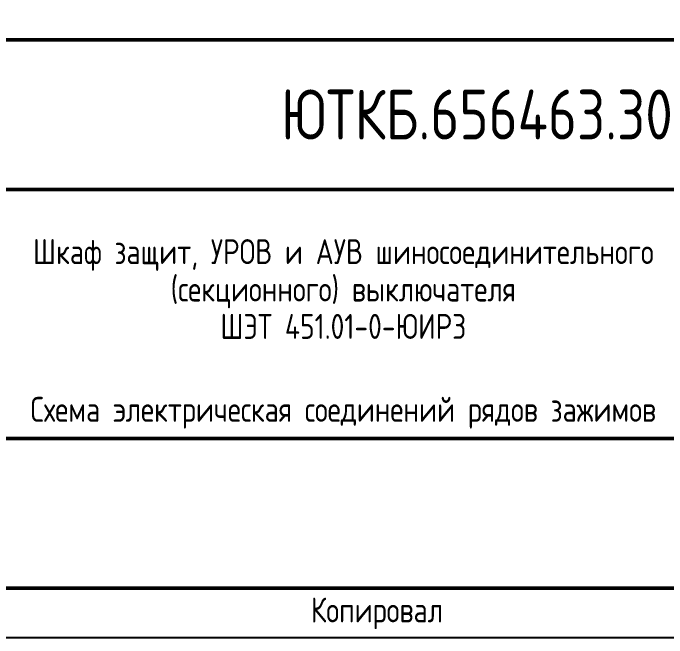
# Model space of a CAD drawing. Header units: millimetres. Extents: x -774 to 2891, y -90 to 618.
# Drawn here: x 2273.9 to 2339.5, y 0 to 62.7 of the extents above; entities that cross this region are included whole.
import ezdxf

# ---------------------------------------------------------------- set-up
doc = ezdxf.new("R2010")
doc.units = ezdxf.units.MM
doc.styles.add('Gost_type_A', font='GOST_0.TTF')

# ---------------------------------------------------------------- blocks, each defined once
blk = doc.blocks.new('Штамп большой нижний')
at = {"lineweight": 50}
for points in [[(-120, 55), (0, 55), (0, 40), (-120, 40)], [(-120, 40), (-50, 40), (-50, 15), (-120, 15)], [(-120, 15), (-50, 15), (-50, 0), (-120, 0)]]:
    blk.add_lwpolyline(points, close=True, dxfattribs=at)
at = {"insert": (-75, -2.535), "char_height": 2.5, "width": 13.12023, "attachment_point": 6, "style": 'Gost_type_A'}
blk.add_mtext('Копировал', dxfattribs=at)

msp = doc.modelspace()

# ---------------------------------------------------------------- linework, layer by layer
msp.add_lwpolyline([(2397, 420), (2397, 0), (2100, 0), (2100, 420)], close=True)
at = {"lineweight": 50}
msp.add_lwpolyline([(2392, 415), (2392, 5), (2120, 5), (2120, 415)], close=True, dxfattribs=at)

# ---------------------------------------------------------------- block references
msp.add_blockref('Штамп большой нижний', (2392, 5))

# ---------------------------------------------------------------- texts
at = {"style": 'Gost_type_A'}
for s, insert, char_height, width, attachment_point in [('ЮТКБ.656463.300-008Э4.1', (2332, 52.5), 5, 120, 5), ('Схема электрическая соединений рядов зажимов', (2307, 21), 2.5, 70, 8)]:
    msp.add_mtext(s, dxfattribs=dict(at, insert=insert, char_height=char_height, width=width, attachment_point=attachment_point))
at = {"insert": (2307, 35), "char_height": 2.5, "width": 68, "attachment_point": 5, "line_spacing_factor": 0.9, "style": 'Gost_type_A'}
msp.add_mtext('Шкаф защит, УРОВ и АУВ шиносоединительного (секционного) выключателя\\PШЭТ 451.01-0-ЮИРЗ ', dxfattribs=at)

doc.saveas('drawing.dxf')
